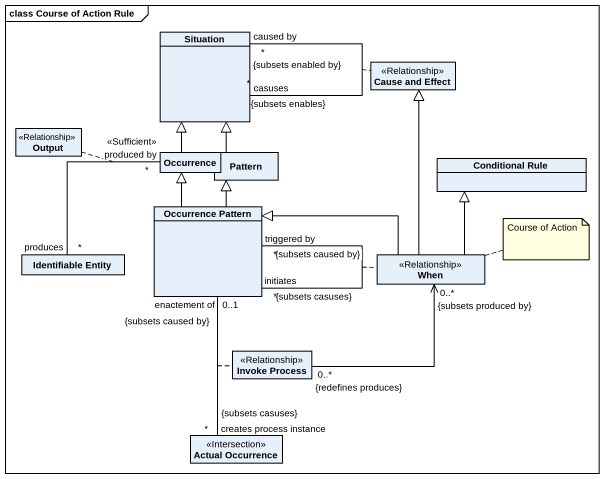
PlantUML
@startuml
mainframe class Course of Action Rule
hide circle
hide empty members
class Situation
class "Cause and Effect" as Cause_and_Effect <<Relationship>>
class Output <<Relationship>>
class Occurrence
class Pattern
class "Conditional Rule" as Conditional_Rule
class "Occurrence Pattern" as Occurrence_Pattern
class "Identifiable Entity" as Identifiable_Entity
class When <<Relationship>>
class "Invoke Process" as Invoke_Process <<Relationship>>
class "Actual Occurrence" as Actual_Occurrence <<Intersection>>
Situation "casuses\n*\n{subsets enables}" -- "caused by\n*\n{subsets enabled by}" Situation
(Situation, Situation) .. Cause_and_Effect
Occurrence -up-|> Situation
Occurrence "produced by\n<<Sufficient>>\n*" -- "produces\n*" Identifiable_Entity
(Occurrence, Identifiable_Entity) .. Output
Pattern -up-|> Situation
Occurrence_Pattern -up-|> Occurrence
Occurrence_Pattern -up-|> Pattern
Occurrence_Pattern "triggered by\n*\n{subsets caused by}" -- "initiates\n*\n{subsets casuses}" Occurrence_Pattern
(Occurrence_Pattern, Occurrence_Pattern) .. When
Occurrence_Pattern "enactement of\n0..1\n{subsets caused by}" -- "creates process instance\n*\n{subsets casuses}" Actual_Occurrence
(Occurrence_Pattern, Actual_Occurrence) .. Invoke_Process
When -up-|> Cause_and_Effect
When -up-|> Conditional_Rule
When -left-|> Occurrence_Pattern
When "0..*\n{subsets produced by}" <-- "0..*\n{redefines produces}" Invoke_Process
note right of When : Course of Action
@enduml
